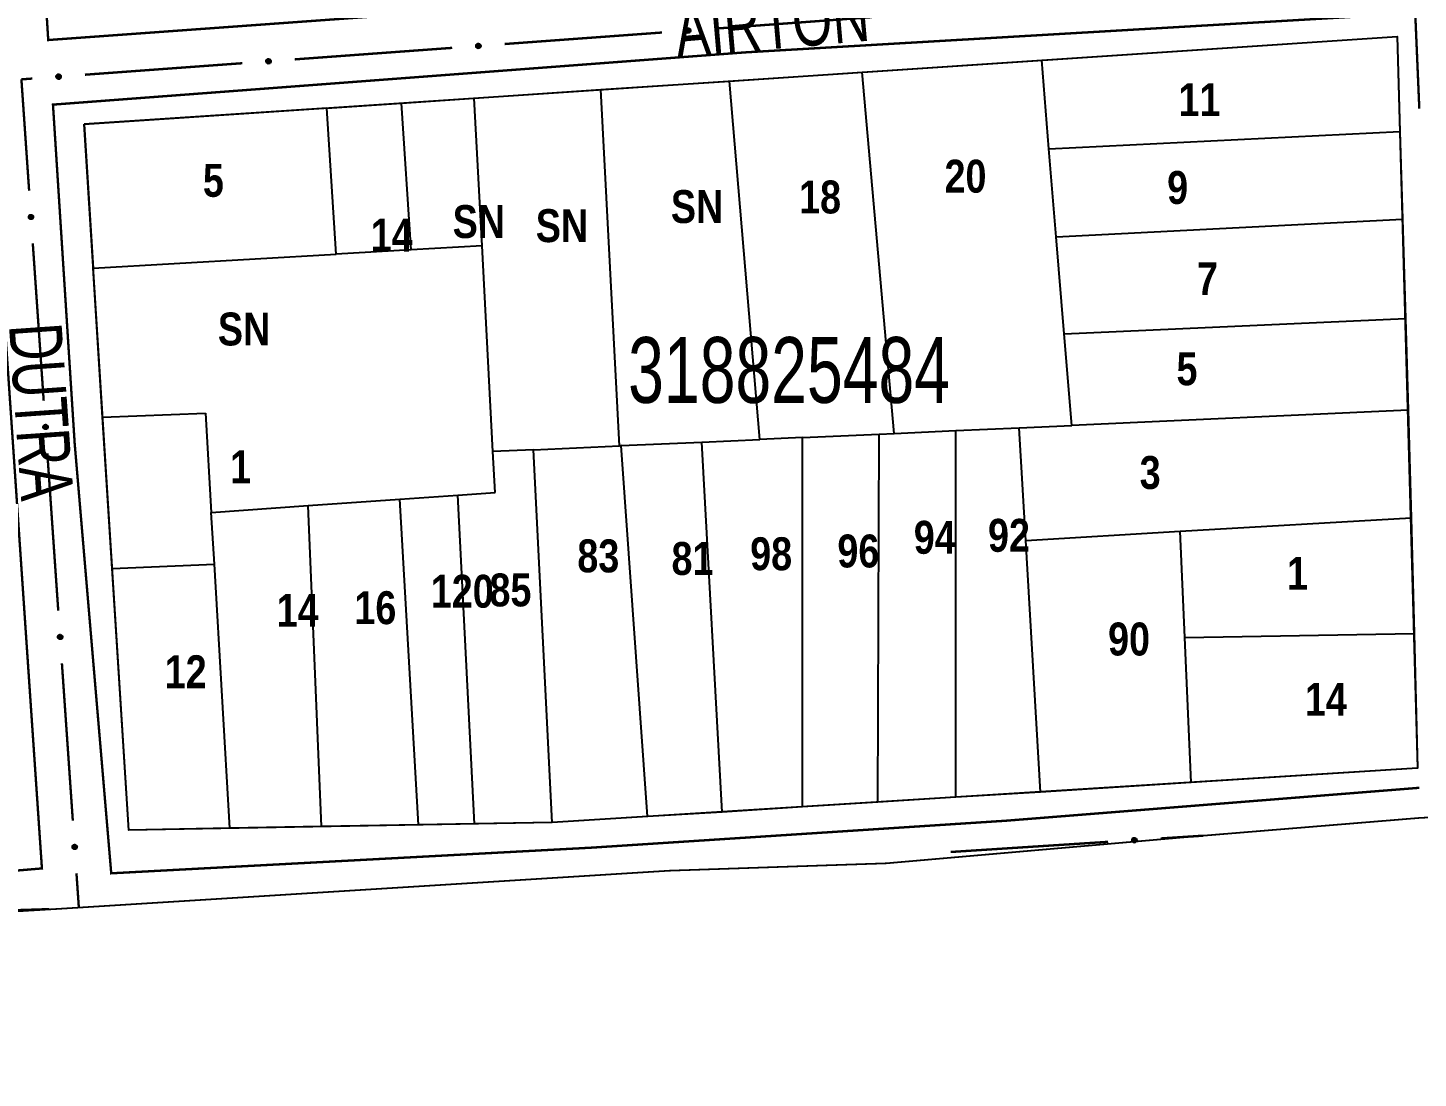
# Model space of a CAD drawing. Extents: x 203591 to 208218, y 4854879 to 4857795.
# Drawn here: x 205690.6 to 205796.3, y 4855060.5 to 4855140.4 of the extents above; entities that cross this region are included whole.
import ezdxf
from ezdxf.enums import TextEntityAlignment as Align

# ---------------------------------------------------------------- set-up
doc = ezdxf.new("R2010")
doc.units = 0
doc.header["$LTSCALE"] = 1.5
doc.header["$MEASUREMENT"] = 0
doc.linetypes.add('PHANTOMX2', pattern=[5, 2.5, -0.5, 0.5, -0.5, 0.5, -0.5])
doc.linetypes.add('TRACO_25', pattern=[8, 3, -1, 1, -1, 1, -1])
for name, color, linetype in [('CD-MALHA-LOTES', 40, 'CONTINUOUS'), ('CD_TXT_QUADRA', 7, 'CONTINUOUS'), ('LM-LIM-SETOR-FISCAL', 7, 'CONTINUOUS'), ('RU-QUADRAS', 210, 'CONTINUOUS'), ('SV-EIXO-RUA-N-PAV', 6, 'CONTINUOUS'), ('SV-RUA-NAO-PAV-S-GUIA-C-GUIA', 7, 'PHANTOMX2'), ('SV-TXT-RUA-N-PAV-S-GUIA-C-GUIA', 7, 'CONTINUOUS'), ('Th_NmrPorta', 7, 'CONTINUOUS')]:
    doc.layers.add(name, color=color, linetype=linetype)
doc.styles.add('ARIAL', font='ARIAL.TTF')
doc.styles.get("Standard").update_dxf_attribs({"font": 'swisscbo.ttf'})
doc.linetypes.add('Limite', pattern='A,20,-3,[130,ltypeshp.shx,S=6.35,R=0,X=0,Y=0],-3,20', length=46)

msp = doc.modelspace()

# ---------------------------------------------------------------- linework, layer by layer
at = {"layer": 'CD-MALHA-LOTES', "linetype": 'Continuous', "flags": 128}
for points in [[(205767.66, 4855137.93), (205794.68, 4855139.74)], [(205794.68, 4855139.74), (205794.89, 4855132.5)], [(205743.93, 4855136.34), (205754.02, 4855137.02)], [(205754.02, 4855137.02), (205767.66, 4855137.93)], [(205756.44, 4855109.56), (205754.02, 4855137.02)], [(205768.21, 4855131.2), (205767.66, 4855137.93)], [(205734.13, 4855135.69), (205743.93, 4855136.34)], [(205746.22, 4855109.1), (205743.93, 4855136.34)], [(205718.99, 4855134.67), (205724.52, 4855135.04)], [(205724.52, 4855135.04), (205734.13, 4855135.69)], [(205725.12, 4855123.81), (205724.52, 4855135.04)], [(205735.56, 4855108.62), (205734.13, 4855135.69)], [(205713.31, 4855134.29), (205694.85, 4855133.06)], [(205713.31, 4855134.29), (205718.99, 4855134.67)], [(205714.01, 4855123.18), (205713.31, 4855134.29)], [(205719.72, 4855123.5), (205718.99, 4855134.67)], [(205694.85, 4855133.06), (205695.54, 4855122.11)], [(205768.21, 4855131.2), (205794.89, 4855132.5)], [(205794.89, 4855132.5), (205795.09, 4855125.85)], [(205768.76, 4855124.49), (205768.21, 4855131.2)], [(205768.76, 4855124.49), (205795.09, 4855125.85)], [(205795.09, 4855125.85), (205795.32, 4855118.29)], [(205769.37, 4855117.13), (205768.76, 4855124.49)], [(205719.72, 4855123.5), (205714.01, 4855123.18)], [(205725.12, 4855123.81), (205719.72, 4855123.5)], [(205725.94, 4855108.19), (205725.12, 4855123.81)], [(205695.54, 4855122.11), (205714.01, 4855123.18)], [(205696.26, 4855110.8), (205695.54, 4855122.11)], [(205769.37, 4855117.13), (205795.32, 4855118.29)], [(205795.32, 4855118.29), (205795.53, 4855111.32)], [(205769.94, 4855110.17), (205769.37, 4855117.13)], [(205696.26, 4855110.8), (205704.08, 4855111.1)], [(205696.99, 4855099.29), (205696.26, 4855110.8)], [(205704.08, 4855111.1), (205704.52, 4855103.55)], [(205795.53, 4855111.32), (205769.94, 4855110.17)], [(205795.53, 4855111.32), (205795.74, 4855103.15)], [(205755.3, 4855109.51), (205756.44, 4855109.56)], [(205756.44, 4855109.56), (205761.12, 4855109.77)], [(205761.12, 4855109.77), (205765.96, 4855109.99)], [(205761.14, 4855081.9), (205761.12, 4855109.77)], [(205765.96, 4855109.99), (205769.94, 4855110.17)], [(205766.45, 4855101.43), (205765.96, 4855109.99)], [(205729.02, 4855108.32), (205735.56, 4855108.62)], [(205735.69, 4855108.63), (205735.56, 4855108.62)], [(205735.69, 4855108.63), (205741.81, 4855108.9)], [(205737.7, 4855080.43), (205735.69, 4855108.63)], [(205741.81, 4855108.9), (205746.22, 4855109.1)], [(205743.37, 4855080.78), (205741.81, 4855108.9)], [(205749.48, 4855109.25), (205746.22, 4855109.1)], [(205749.48, 4855109.25), (205755.3, 4855109.51)], [(205749.48, 4855081.17), (205749.48, 4855109.25)], [(205755.2, 4855081.53), (205755.3, 4855109.51)], [(205729.02, 4855108.32), (205725.94, 4855108.19)], [(205726.11, 4855105.06), (205725.94, 4855108.19)], [(205730.45, 4855079.98), (205729.02, 4855108.32)], [(205711.89, 4855104.07), (205718.87, 4855104.56)], [(205718.87, 4855104.56), (205723.27, 4855104.86)], [(205720.29, 4855079.8), (205718.87, 4855104.56)], [(205723.27, 4855104.86), (205726.11, 4855105.06)], [(205724.55, 4855079.87), (205723.27, 4855104.86)], [(205704.52, 4855103.55), (205711.89, 4855104.07)], [(205704.76, 4855099.61), (205704.52, 4855103.55)], [(205712.9, 4855079.67), (205711.89, 4855104.07)], [(205778.18, 4855102.12), (205795.74, 4855103.15)], [(205795.74, 4855103.15), (205795.97, 4855094.34)], [(205766.45, 4855101.43), (205778.18, 4855102.12)], [(205767.56, 4855082.3), (205766.45, 4855101.43)], [(205778.54, 4855094.05), (205778.18, 4855102.12)], [(205696.99, 4855099.29), (205704.76, 4855099.61)], [(205698.26, 4855079.41), (205696.99, 4855099.29)], [(205705.93, 4855079.55), (205704.76, 4855099.61)], [(205778.54, 4855094.05), (205795.97, 4855094.34)], [(205779.03, 4855083.02), (205778.54, 4855094.05)], [(205795.97, 4855094.34), (205796.24, 4855084.1)], [(205796.24, 4855084.1), (205779.03, 4855083.02)], [(205767.56, 4855082.3), (205761.14, 4855081.9)], [(205779.03, 4855083.02), (205767.56, 4855082.3)], [(205749.48, 4855081.17), (205743.37, 4855080.78)], [(205755.2, 4855081.53), (205749.48, 4855081.17)], [(205761.14, 4855081.9), (205755.2, 4855081.53)], [(205730.45, 4855079.98), (205724.55, 4855079.87)], [(205737.7, 4855080.43), (205730.45, 4855079.98)], [(205743.37, 4855080.78), (205737.7, 4855080.43)], [(205705.93, 4855079.55), (205698.26, 4855079.41)], [(205712.9, 4855079.67), (205705.93, 4855079.55)], [(205720.29, 4855079.8), (205712.9, 4855079.67)], [(205724.55, 4855079.87), (205720.29, 4855079.8)]]:
    msp.add_lwpolyline(points, dxfattribs=at)
at = {"layer": 'LM-LIM-SETOR-FISCAL', "linetype": 'Limite', "ltscale": 0.1, "const_width": 0.13, "flags": 128}
msp.add_lwpolyline([(205796.415, 4856248.315), (205682.51, 4856182.65), (205659.3, 4856170.51), (205621.44, 4856158.01), (205507.35, 4856123.37), (205407.36, 4856092.31), (205394.74, 4856089.5), (205362.25, 4856082.61), (205354.69, 4856080.34), (205337.55, 4856076.77), (205289.87, 4856073.56), (205229.36, 4856070.3), (205219.27, 4856069.56), (205147.92, 4856065.7), (205113.32, 4856064.4), (205090.92, 4856063.16), (205009.9, 4856058.92), (204851.88, 4856050.7), (204687.08, 4856042.13), (204637.14, 4856038.78), (204603.03, 4856036.66), (204553.89, 4856035.32), (204520.66, 4856035.13), (204502.57, 4856037.61), (204484.57, 4856041.23), (204412.67, 4856060.75), (204330.68, 4856083.79), (204299.16, 4856093.11), (204270.41, 4856101.78), (204253.26, 4856107.22), (204244.69, 4856110.17), (204218.41, 4856111.79), (204202.69, 4856112.17), (204189.55, 4856111.98), (204142.89, 4856109.12), (204035.38, 4856102.27), (203993.42, 4856098.93), (203985.94, 4856098.57), (203969, 4856097.51), (203907.01, 4856092.75), (203828.45, 4856087.6), (203806.83, 4856085.89), (203745.43, 4856081.58), (203724.99, 4856080.15), (203677.22, 4856076.56), (203633.71, 4856071.22), (203591.04, 4856063.51), (203660.37, 4856023.03), (203705.27, 4855996.41), (203743.77, 4855973.31), (203818.31, 4855928.72), (203887.09, 4855887.86), (203952.66, 4855848.85), (204025, 4855805.96), (204088.2, 4855766.95), (204107.49, 4855755.62), (204177.8, 4855715.26), (204283.05, 4855651.55), (204316.3, 4855629.3), (204344.05, 4855608.74), (204359.413431, 4855596.133587), (204366.73, 4855590.13), (204395.58, 4855561.78), (204414.87, 4855540.12), (204436.53, 4855514.57), (204458.95, 4855485.04), (204486.36, 4855444.86), (204505.82, 4855416.26), (204534.16, 4855377.59), (204568.85, 4855328.27), (204604.98, 4855276.24), (204637.1, 4855229.79), (204661.77, 4855193.9), (204679.77, 4855167.91), (204703.32, 4855133.45), (204736.81, 4855084.64), (204752.67, 4855062.31), (204783.23, 4855019.37), (204803.12, 4854991.18), (204834.249649, 4854948.199642), (204845.64, 4854959.83), (204876.75, 4854964.71), (204914.35, 4854970.84), (204996.87, 4854983.31), (205090.66, 4854997.71), (205105.98, 4854999.94), (205187.94, 4855012.05), (205245.94, 4855021.11), (205272.68, 4855025.85), (205289.82, 4855028.52), (205353.63, 4855038.1), (205379.87, 4855044.32), (205380.17, 4855053.59), (205399.55, 4855054.95), (205426.54, 4855056.03), (205437.99, 4855056.62), (205499.63, 4855060.67), (205539.31, 4855063.19), (205567.09, 4855064.98), (205582.41, 4855066.09), (205635.91, 4855070), (205692.95, 4855073.42), (205739.37, 4855076.32), (205755.85, 4855076.88), (205779.09, 4855078.91), (205796.39, 4855080.33), (205832.27, 4855082.2), (205855.36, 4855083.58), (205884.96, 4855084.97), (205904.85, 4855085.43), (205945.85, 4855088.06), (205975.45, 4855089.94), (205990.04, 4855090.61), (206010.45, 4855091.62), (206021.42, 4855091.93), (206022.38, 4855094.63), (206023.19, 4855099.07), (206023.73, 4855105.32), (206023.73, 4855114.57), (206023.61, 4855122.77), (206023.73, 4855128.91), (206023.31, 4855148.74), (206059.09, 4855155.08), (206090.43, 4855139.24), (206138.56, 4855111.07), (206178.75, 4855088.19), (206206.79, 4855072.52), (206222.46, 4855062.86), (206230.38, 4855057.64), (206237.19, 4855052.51), (206245.02, 4855046.96), (206277.61, 4855028.92), (206315.11, 4855009.06), (206322.43, 4855004.94), (206334.61, 4854998.15), (206344.05, 4854991.94), (206370.01, 4854978.16), (206377.13, 4854974.52), (206383.62, 4854970.88), (206391.86, 4854965.97), (206400.96, 4854960.99), (206409.67, 4854956.24), (206418.06, 4854951.81), (206428.03, 4854946.58), (206436.74, 4854941.99), (206446.39, 4854936.45), (206454.94, 4854931.86), (206463.33, 4854927.27), (206473.94, 4854921.41), (206483.44, 4854916.66), (206493.49, 4854911.28), (206502.2, 4854906.53), (206509.16, 4854902.73), (206517.55, 4854899.17), (206528.48, 4854896), (206549.69, 4854889.67), (206564.41, 4854883.97), (206567.2, 4854879.08), (206570.83, 4854883.26), (206576.05, 4854891.17), (206582.86, 4854902.57), (206588.24, 4854910.17), (206594.1, 4854919.67), (206601.38, 4854929.09), (206611.99, 4854937.95), (206625.76, 4854949.98), (206640.32, 4854965.18), (206646.34, 4854973.73), (206650.93, 4854980.7), (206656.31, 4854989.4), (206659.8, 4854993.84), (206666.37, 4855000.56), (206674.91, 4855008.32), (206682.51, 4855016.24), (206687.1, 4855021.3), (206689.8, 4855026.21), (206695.97, 4855035.87), (206702.46, 4855046.95), (206709.74, 4855060.01), (206715.44, 4855068.88), (206721.77, 4855075.21), (206727.79, 4855082.65), (206732.22, 4855088.66), (206736.5, 4855097.05), (206739.58, 4855106.79), (206740.85, 4855116.29), (206741.17, 4855125.63), (206741.64, 4855134.02), (206741.17, 4855142.09), (206742.12, 4855150.72), (206742.75, 4855160.06), (206742.43, 4855173.36), (206743.07, 4855183.81), (206745.76, 4855192.36), (206748.45, 4855197.74), (206758.11, 4855205.5), (206768.24, 4855208.82), (206775.2, 4855210.56), (206778.84, 4855212.3), (206783.44, 4855216.26), (206786.6, 4855221.64), (206789.29, 4855225.29), (206792.14, 4855229.4), (206795.63, 4855232.73), (206801.01, 4855234.47), (206808.45, 4855236.21), (206816.52, 4855237.63), (206822.22, 4855240.17), (206827.6, 4855242.54), (206831.4, 4855244.28), (206836.63, 4855244.44), (206839.95, 4855243.97), (206842.19, 4855243.65), (206845.62, 4855240.46), (206849.62, 4855235.99), (206854.58, 4855232.12), (206859.64, 4855229.78), (206864.76, 4855227.39), (206870.2, 4855225.04), (206874.73, 4855222.3), (206878.92, 4855219.29), (206882.98, 4855215.83), (206887.98, 4855212.7), (206893.95, 4855209.85), (206900.29, 4855207.85), (206907.15, 4855206.19), (206913.73, 4855205.04), (206920.81, 4855203.6), (206927.56, 4855201.94), (206933.6, 4855200.48), (206939.89, 4855199.17), (206945.67, 4855197.5), (206951.88, 4855196.77), (206955.646692, 4855197.169441), (206957.306662, 4855197.34315), (206961.862616, 4855199.664984), (206966.527907, 4855198.429918), (206972.051755, 4855197.762708), (206977.408644, 4855196.392723), (206983.226231, 4855195.866614), (206988.517313, 4855195.575902), (206994.381656, 4855194.986132), (206999.439545, 4855194.39722), (207005.614593, 4855193.621657), (207012.363297, 4855193.601324), (207017.572169, 4855195.36525), (207023.03395, 4855199.405412), (207027.732957, 4855202.047994), (207032.274552, 4855204.906141), (207036.833943, 4855207.976499), (207041.709791, 4855210.664404), (207047.645836, 4855212.460922), (207053.627362, 4855214.050921), (207060.025663, 4855216.416757), (207065.622577, 4855219.182648), (207071.297192, 4855222.28006), (207076.000549, 4855226.442043), (207079.81713, 4855231.025691), (207081.103271, 4855236.760794), (207082.59759, 4855241.307754), (207088.023389, 4855243.939561), (207090.578395, 4855249.590665), (207089.808985, 4855256.17649), (207088.296416, 4855261.394437), (207091.682817, 4855264.782116), (207096.437455, 4855266.14688), (207101.10609, 4855269.633922), (207105.023599, 4855274.180832), (207109.741577, 4855275.556417), (207115.560457, 4855275.105675), (207120.834136, 4855274.222138), (207125.843848, 4855273.366924), (207131.736831, 4855271.630579), (207137.125757, 4855270.101991), (207140.28442, 4855270.079902), (207149.515925, 4855272.920652), (207159.750695, 4855279.150512), (207168.205506, 4855287.160332), (207178.440276, 4855293.835183), (207190.455007, 4855299.175063), (207198.909818, 4855306.294903), (207210.479558, 4855312.524764), (207226.054209, 4855320.312089), (207238.95892, 4855331.88183), (207248.7487, 4855350.571411), (207250.973651, 4855379.940753), (207256.758521, 4855404.860194), (207263.433371, 4855423.994765), (207271.888182, 4855446.689256), (207282.567942, 4855472.943668), (207294.805168, 4855494.970674), (207326.84445, 4855524.340016), (207365.558582, 4855558.159258), (207387.072345, 4855586.866424), (207407.157013, 4855615.155159), (207422.962295, 4855638.924947), (207434.532036, 4855666.069339), (207438.091956, 4855689.65381), (207436.311996, 4855734.152813), (207437.646966, 4855776.64936), (207435.867006, 4855804.683732), (207437.201976, 4855838.502973), (207442.986846, 4855862.087445), (207450.106687, 4855888.786846), (207460.341457, 4855908.811397), (207484.893222, 4855935.842551), (207514.888754, 4855951.474025), (207555.868566, 4855955.698748), (207618.394465, 4855944.291996), (207657.684388, 4855935.842551), (207679.230475, 4855930.772883), (207701.081061, 4855927.500978), (207727.335472, 4855933.285849), (207757.594794, 4855943.075629), (207797.198906, 4855948.41551), (207840.362939, 4855943.520619), (207880.857031, 4855931.060899), (207908.46854, 4855922.081144), (207928.081857, 4855916.750273), (207978.978222, 4855907.32502), (207988.919986, 4855905.773418), (208022.363859, 4855902.136547), (208058.853041, 4855901.246567), (208090.002343, 4855903.026527), (208114.955167, 4855908.683361), (208130.682304, 4855913.813432), (208161.847626, 4855928.407512), (208188.891822, 4855948.61949), (208218.286591, 4855981.057933), (208187.445907, 4855991.449903), (208165.321069, 4856010.222493), (208159.224361, 4856022.94), (208156.58974, 4856039.12589), (208148.685879, 4856065.472094), (208141.72335, 4856085.385589), (208131.121743, 4856100.600365), (208114.978287, 4856123.563692), (208106.091421, 4856139.449948), (208093.205298, 4856162.116022), (208084.73682, 4856199.326829), (208076.797221, 4856229.27502), (208073.616124, 4856257.1496), (208067.838157, 4856284.431712), (208065.021572, 4856320.096316), (208063.518292, 4856367.226456), (208062.416051, 4856397.165935), (208051.054374, 4856419.94066), (208041.168955, 4856425.250761), (208034.147983, 4856457.455812), (208021.67975, 4856492.348298), (208031.159526, 4856541.689942), (208020.976111, 4856586.808408), (208019.467809, 4856600.268866), (208028.327718, 4856624.553543), (208027.926294, 4856671.90573), (208026.162133, 4856750.628679), (208030.440265, 4856795.701991), (208034.406877, 4856848.418794), (208036.125381, 4856871.257936), (208022.299519, 4856927.922659), (208010.560024, 4856953.886397), (208008.303255, 4856989.771934), (207999.795743, 4857038.357717), (207992.204293, 4857055.360826), (207973.187812, 4857100.767903), (207964.482023, 4857136.653753), (207955.32649, 4857174.790688), (207947.06, 4857205.66), (207936.24, 4857242.09), (207927.67, 4857273.58), (207918.98, 4857320.37), (207891.61, 4857379.79), (207864.78, 4857442.58), (207832.53, 4857508.13), (207814.62, 4857556.12), (207809.96, 4857575.68), (207785.03, 4857617.04), (207772.89, 4857638.07), (207748.63, 4857685.56), (207726.14, 4857726.05), (207670.54, 4857791.94), (207637.716929, 4857752.579866), (207327.499503, 4857249.046871), (207320.676618, 4857251.493261), (207314.080136, 4857253.877844), (207301.63279, 4857226.347664), (207278.712679, 4857178.433894), (207276.5774, 4857174.787641), (207262.892453, 4857152.57806), (207252.462304, 4857134.399802), (207240.885989, 4857115.917861), (207229.906692, 4857098.269253), (207214.91377, 4857077.033986), (207202.397592, 4857060.643753), (207187.795384, 4857042.763498), (207183.851205, 4857038.068132), (207172.84771, 4857025.964287), (207149.87276, 4857002.228535), (207122.979462, 4856978.24558), (207115.279823, 4856971.792429), (207096.554824, 4856956.721089), (207093.179038, 4856954.256239), (207063.969674, 4856931.265115), (207039.009706, 4856911.05036), (207002.55255, 4856880.952023), (206995.622513, 4856875.427191), (206955.697742, 4856843.197587), (206925.76, 4856819.17), (206889.95, 4856790.29), (206863.87, 4856769.12), (206847.05, 4856755.62), (206812.934473, 4856729.478313), (206791.2, 4856713), (206771.48, 4856697.98), (206751.62, 4856684.07), (206724.81, 4856665.42), (206695.34, 4856644.45), (206670.42, 4856628.03), (206663.08, 4856623.07), (206633.21, 4856602.21), (206600.85, 4856580.16), (206591.4, 4856573.83), (206573.31, 4856561.53), (206563.13, 4856555.38), (206553.22, 4856549.54), (206544.9, 4856545.03), (206536.19, 4856541.04), (206524.84, 4856536.19), (206513.22, 4856531.58), (206498.3, 4856526.31), (206481.81, 4856521.39), (206460.98, 4856515.61), (206436.55, 4856509.25), (206404.85, 4856501.32), (206376.503498, 4856494.172169), (206338.854515, 4856484.264542), (206332.61, 4856481.61), (206321.41, 4856478.45), (206309.98, 4856474.91), (206297.27, 4856470.73), (206283.09, 4856465.93), (206265.98, 4856460.4), (206237.37, 4856450.17), (206227.79, 4856446.64), (206207.64, 4856438.98), (206187.88, 4856431.02), (206170.1, 4856423.58), (206145.59, 4856412.49), (206123.09, 4856402.3), (206095.56, 4856389.84), (206084.72388, 4856385.188271), (206064.4, 4856375.95), (206043.92, 4856366.69), (206002.95, 4856348.23), (205973.98, 4856334.81), (205918.83, 4856309.59), (205889.94, 4856296.39), (205871.28, 4856287.81), (205863.09, 4856283.51), (205834.67, 4856269.04), (205796.415, 4856248.315)], dxfattribs=at)
at = {"layer": 'RU-QUADRAS', "color": 6, "linetype": 'Continuous'}
msp.add_lwpolyline([(205694.85, 4855133.06), (205794.68, 4855139.74), (205796.24, 4855084.1), (205730.45, 4855079.98), (205698.26, 4855079.41)], close=True, dxfattribs=at)
at = {"layer": 'SV-EIXO-RUA-N-PAV', "const_width": 0.18, "flags": 128}
for points in [[(205742.787828, 4855140.322674), (205754.755886, 4855141.197644)], [(205726.830416, 4855139.156047), (205738.798475, 4855140.031017)], [(205710.873005, 4855137.98942), (205722.841063, 4855138.86439)], [(205694.915593, 4855136.822793), (205706.883652, 4855137.697763)], [(205690.09, 4855136.47), (205690.92624, 4855136.531137)], [(205690.09, 4855136.47), (205690.677425, 4855128.001405)], [(205690.95422, 4855124.010994), (205691.784606, 4855112.039759)], [(205692.061401, 4855108.049348), (205692.891786, 4855096.078113)], [(205693.168582, 4855092.087701), (205693.998967, 4855080.116467)], [(205776.70473, 4855078.770834), (205779.698502, 4855078.964048)], [(205779.698502, 4855078.964048), (205779.927677, 4855078.978837)], [(205760.737948, 4855077.74036), (205772.713035, 4855078.513216)], [(205694.275763, 4855076.126055), (205694.41416, 4855074.130849)], [(205694.41416, 4855074.130849), (205694.456807, 4855073.516034)], [(205680.218459, 4855073.01804), (205692.212421, 4855073.398675)]]:
    msp.add_lwpolyline(points, dxfattribs=at)
at = {"layer": 'SV-EIXO-RUA-N-PAV', "flags": 128}
for points in [[(205740.641827, 4855140.276157), (205740.673269, 4855140.313619), (205740.707952, 4855140.339387), (205740.743066, 4855140.352552), (205740.777128, 4855140.356095), (205740.812384, 4855140.355795), (205740.847862, 4855140.34765), (205740.885237, 4855140.329888), (205740.923038, 4855140.298611), (205740.947099, 4855140.261346), (205740.961848, 4855140.227612), (205740.967588, 4855140.192306), (205740.966722, 4855140.158062), (205740.957043, 4855140.121489), (205740.938673, 4855140.083789), (205740.906303, 4855140.04654), (205740.872127, 4855140.021511), (205740.837829, 4855140.009669), (205740.802299, 4855140.004123), (205740.766309, 4855140.004861), (205740.731529, 4855140.013057), (205740.693605, 4855140.031621), (205740.657263, 4855140.064058), (205740.631911, 4855140.097859), (205740.61959, 4855140.131982), (205740.614918, 4855140.167084), (205740.614789, 4855140.202449), (205740.621492, 4855140.238454), (205740.641827, 4855140.276157)], [(205724.684415, 4855139.10953), (205724.715857, 4855139.146992), (205724.750541, 4855139.17276), (205724.785654, 4855139.185925), (205724.819717, 4855139.189468), (205724.854973, 4855139.189168), (205724.890451, 4855139.181023), (205724.927825, 4855139.163261), (205724.965627, 4855139.131984), (205724.989688, 4855139.094719), (205725.004437, 4855139.060985), (205725.010176, 4855139.025679), (205725.009311, 4855138.991435), (205724.999632, 4855138.954862), (205724.981262, 4855138.917162), (205724.948892, 4855138.879913), (205724.914716, 4855138.854884), (205724.880418, 4855138.843042), (205724.844888, 4855138.837496), (205724.808898, 4855138.838234), (205724.774118, 4855138.84643), (205724.736193, 4855138.864994), (205724.699851, 4855138.897431), (205724.674499, 4855138.931232), (205724.662179, 4855138.965355), (205724.657507, 4855139.000458), (205724.657378, 4855139.035822), (205724.66408, 4855139.071827), (205724.684415, 4855139.10953)], [(205708.727004, 4855137.942903), (205708.758446, 4855137.980365), (205708.793129, 4855138.006133), (205708.828243, 4855138.019298), (205708.862305, 4855138.022841), (205708.897561, 4855138.022541), (205708.933039, 4855138.014396), (205708.970414, 4855137.996634), (205709.008215, 4855137.965357), (205709.032276, 4855137.928092), (205709.047025, 4855137.894358), (205709.052765, 4855137.859052), (205709.051899, 4855137.824808), (205709.04222, 4855137.788235), (205709.02385, 4855137.750535), (205708.99148, 4855137.713286), (205708.957304, 4855137.688257), (205708.923006, 4855137.676415), (205708.887476, 4855137.67087), (205708.851486, 4855137.671607), (205708.816706, 4855137.679803), (205708.778782, 4855137.698367), (205708.74244, 4855137.730804), (205708.717088, 4855137.764605), (205708.704767, 4855137.798728), (205708.700095, 4855137.833831), (205708.699966, 4855137.869195), (205708.706669, 4855137.9052), (205708.727004, 4855137.942903)], [(205692.769592, 4855136.776276), (205692.801034, 4855136.813738), (205692.835718, 4855136.839506), (205692.870832, 4855136.852671), (205692.904894, 4855136.856214), (205692.94015, 4855136.855914), (205692.975628, 4855136.847769), (205693.013002, 4855136.830007), (205693.050804, 4855136.79873), (205693.074865, 4855136.761465), (205693.089614, 4855136.727731), (205693.095353, 4855136.692425), (205693.094488, 4855136.658181), (205693.084809, 4855136.621608), (205693.066439, 4855136.583908), (205693.034069, 4855136.546659), (205692.999893, 4855136.52163), (205692.965595, 4855136.509788), (205692.930065, 4855136.504243), (205692.894075, 4855136.50498), (205692.859295, 4855136.513176), (205692.82137, 4855136.53174), (205692.785028, 4855136.564177), (205692.759676, 4855136.597978), (205692.747356, 4855136.632101), (205692.742684, 4855136.667204), (205692.742555, 4855136.702568), (205692.749257, 4855136.738573), (205692.769592, 4855136.776276)], [(205690.915696, 4855126.157153), (205690.953041, 4855126.125572), (205690.97868, 4855126.090793), (205690.991714, 4855126.05563), (205690.99513, 4855126.021555), (205690.994699, 4855125.986301), (205690.986422, 4855125.950853), (205690.968521, 4855125.913545), (205690.937103, 4855125.87586), (205690.899749, 4855125.851938), (205690.86596, 4855125.837315), (205690.830633, 4855125.831707), (205690.796392, 4855125.8327), (205690.759855, 4855125.842515), (205690.722224, 4855125.861025), (205690.685096, 4855125.893534), (205690.660195, 4855125.927803), (205690.64848, 4855125.962145), (205690.643067, 4855125.997695), (205690.643939, 4855126.033682), (205690.652264, 4855126.068431), (205690.67097, 4855126.106287), (205690.703541, 4855126.142507), (205690.737437, 4855126.167733), (205690.771605, 4855126.179927), (205690.806725, 4855126.184468), (205690.84209, 4855126.184465), (205690.878069, 4855126.177629), (205690.915696, 4855126.157153)], [(205692.022877, 4855110.195507), (205692.060222, 4855110.163926), (205692.08586, 4855110.129146), (205692.098895, 4855110.093984), (205692.102311, 4855110.059909), (205692.101879, 4855110.024654), (205692.093603, 4855109.989207), (205692.075701, 4855109.951898), (205692.044284, 4855109.914214), (205692.00693, 4855109.890292), (205691.973141, 4855109.875669), (205691.937814, 4855109.870061), (205691.903573, 4855109.871054), (205691.867036, 4855109.880869), (205691.829405, 4855109.899379), (205691.792277, 4855109.931888), (205691.767376, 4855109.966157), (205691.755661, 4855110.000499), (205691.750248, 4855110.036049), (205691.75112, 4855110.072036), (205691.759445, 4855110.106785), (205691.778151, 4855110.14464), (205691.810722, 4855110.180861), (205691.844618, 4855110.206087), (205691.878786, 4855110.218281), (205691.913906, 4855110.222822), (205691.949271, 4855110.222819), (205691.98525, 4855110.215982), (205692.022877, 4855110.195507)], [(205693.130058, 4855094.233861), (205693.167403, 4855094.202279), (205693.193041, 4855094.1675), (205693.206076, 4855094.132338), (205693.209492, 4855094.098262), (205693.20906, 4855094.063008), (205693.200783, 4855094.02756), (205693.182882, 4855093.990252), (205693.151465, 4855093.952568), (205693.11411, 4855093.928646), (205693.080321, 4855093.914022), (205693.044995, 4855093.908414), (205693.010754, 4855093.909407), (205692.974217, 4855093.919223), (205692.936586, 4855093.937733), (205692.899458, 4855093.970242), (205692.874556, 4855094.004511), (205692.862842, 4855094.038852), (205692.857429, 4855094.074403), (205692.858301, 4855094.11039), (205692.866626, 4855094.145139), (205692.885331, 4855094.182994), (205692.917903, 4855094.219215), (205692.951799, 4855094.244441), (205692.985967, 4855094.256634), (205693.021087, 4855094.261176), (205693.056452, 4855094.261173), (205693.092431, 4855094.254336), (205693.130058, 4855094.233861)], [(205694.237239, 4855078.272215), (205694.274584, 4855078.240633), (205694.300222, 4855078.205854), (205694.313257, 4855078.170692), (205694.316673, 4855078.136616), (205694.316241, 4855078.101362), (205694.307964, 4855078.065914), (205694.290063, 4855078.028606), (205694.258645, 4855077.990922), (205694.221291, 4855077.966999), (205694.187502, 4855077.952376), (205694.152176, 4855077.946768), (205694.117935, 4855077.947761), (205694.081398, 4855077.957576), (205694.043767, 4855077.976087), (205694.006638, 4855078.008595), (205693.981737, 4855078.042864), (205693.970023, 4855078.077206), (205693.96461, 4855078.112757), (205693.965482, 4855078.148743), (205693.973807, 4855078.183493), (205693.992512, 4855078.221348), (205694.025084, 4855078.257569), (205694.05898, 4855078.282795), (205694.093148, 4855078.294988), (205694.128268, 4855078.299529), (205694.163633, 4855078.299527), (205694.199612, 4855078.29269), (205694.237239, 4855078.272215)], [(205774.55841, 4855078.742623), (205774.590171, 4855078.779816), (205774.625073, 4855078.805287), (205774.660298, 4855078.818152), (205774.694389, 4855078.821404), (205774.729641, 4855078.820803), (205774.765048, 4855078.812356), (205774.80227, 4855078.794276), (205774.839803, 4855078.762678), (205774.863546, 4855078.725209), (205774.878006, 4855078.69135), (205774.883444, 4855078.655997), (205774.882287, 4855078.621761), (205774.872296, 4855078.585272), (205774.853605, 4855078.54773), (205774.820919, 4855078.510758), (205774.78653, 4855078.486022), (205774.752133, 4855078.474473), (205774.716557, 4855078.469231), (205774.680575, 4855078.470276), (205774.645866, 4855078.478768), (205774.608101, 4855078.497655), (205774.572037, 4855078.5304), (205774.546974, 4855078.564417), (205774.534945, 4855078.598643), (205774.530572, 4855078.633784), (205774.530745, 4855078.669149), (205774.537755, 4855078.705095), (205774.55841, 4855078.742623)]]:
    msp.add_lwpolyline(points, close=True, dxfattribs=at)
for points in [[(205740.614789, 4855140.202449), (205740.947099, 4855140.261346)], [(205740.614918, 4855140.167084), (205740.961848, 4855140.227612)], [(205740.618551, 4855140.186136), (205740.949382, 4855140.245895)], [(205740.61959, 4855140.131982), (205740.967588, 4855140.192306)], [(205740.619877, 4855140.149292), (205740.963155, 4855140.207225)], [(205740.621492, 4855140.238454), (205740.923038, 4855140.298611)], [(205740.622868, 4855140.220655), (205740.930465, 4855140.280084)], [(205740.632629, 4855140.255573), (205740.90076, 4855140.312116)], [(205740.641827, 4855140.276157), (205740.885237, 4855140.329888)], [(205740.659783, 4855140.295867), (205740.859205, 4855140.33781)], [(205740.673269, 4855140.313619), (205740.847862, 4855140.34765)], [(205740.692977, 4855140.328393), (205740.821366, 4855140.350093)], [(205740.707952, 4855140.339387), (205740.812384, 4855140.355795)], [(205724.66408, 4855139.071827), (205724.965627, 4855139.131984)], [(205724.675217, 4855139.088946), (205724.943348, 4855139.145489)], [(205724.684415, 4855139.10953), (205724.927825, 4855139.163261)], [(205724.702371, 4855139.12924), (205724.901793, 4855139.171183)], [(205724.715857, 4855139.146992), (205724.890451, 4855139.181023)], [(205724.735566, 4855139.161766), (205724.863955, 4855139.183466)], [(205724.750541, 4855139.17276), (205724.854973, 4855139.189168)], [(205740.629268, 4855140.114406), (205740.964182, 4855140.174464)], [(205740.631911, 4855140.097859), (205740.966722, 4855140.158062)], [(205740.646824, 4855140.080118), (205740.957242, 4855140.138384)], [(205740.657263, 4855140.064058), (205740.957043, 4855140.121489)], [(205740.679152, 4855140.049645), (205740.944859, 4855140.101907)], [(205740.693605, 4855140.031621), (205740.938673, 4855140.083789)], [(205740.717886, 4855140.025114), (205740.914785, 4855140.064136)], [(205740.731529, 4855140.013057), (205740.906303, 4855140.04654)], [(205740.753201, 4855140.009909), (205740.882852, 4855140.03307)], [(205740.766309, 4855140.004861), (205740.872127, 4855140.021511)], [(205724.657378, 4855139.035822), (205724.989688, 4855139.094719)], [(205724.657507, 4855139.000458), (205725.004437, 4855139.060985)], [(205724.66114, 4855139.019509), (205724.991971, 4855139.079268)], [(205724.662179, 4855138.965355), (205725.010176, 4855139.025679)], [(205724.662465, 4855138.982665), (205725.005743, 4855139.040598)], [(205724.665457, 4855139.054028), (205724.973053, 4855139.113457)], [(205724.671856, 4855138.947779), (205725.00677, 4855139.007837)], [(205724.674499, 4855138.931232), (205725.009311, 4855138.991435)], [(205724.689413, 4855138.913491), (205724.999831, 4855138.971757)], [(205724.699851, 4855138.897431), (205724.999632, 4855138.954862)], [(205724.72174, 4855138.883018), (205724.987448, 4855138.93528)], [(205724.736193, 4855138.864994), (205724.981262, 4855138.917162)], [(205724.760474, 4855138.858487), (205724.957373, 4855138.897509)], [(205724.774118, 4855138.84643), (205724.948892, 4855138.879913)], [(205724.79579, 4855138.843283), (205724.92544, 4855138.866443)], [(205724.808898, 4855138.838234), (205724.914716, 4855138.854884)], [(205708.699966, 4855137.869195), (205709.032276, 4855137.928092)], [(205708.700095, 4855137.833831), (205709.047025, 4855137.894358)], [(205708.703728, 4855137.852882), (205709.034559, 4855137.912641)], [(205708.704767, 4855137.798728), (205709.052765, 4855137.859052)], [(205708.705054, 4855137.816038), (205709.048332, 4855137.873971)], [(205708.706669, 4855137.9052), (205709.008215, 4855137.965357)], [(205708.708045, 4855137.887402), (205709.015642, 4855137.94683)], [(205708.714445, 4855137.781153), (205709.049359, 4855137.84121)], [(205708.717088, 4855137.764605), (205709.051899, 4855137.824808)], [(205708.717806, 4855137.922319), (205708.985937, 4855137.978862)], [(205708.727004, 4855137.942903), (205708.970414, 4855137.996634)], [(205708.732001, 4855137.746864), (205709.042419, 4855137.80513)], [(205708.74244, 4855137.730804), (205709.04222, 4855137.788235)], [(205708.74496, 4855137.962613), (205708.944382, 4855138.004556)], [(205708.758446, 4855137.980365), (205708.933039, 4855138.014396)], [(205708.764329, 4855137.716391), (205709.030036, 4855137.768653)], [(205708.778154, 4855137.995139), (205708.906543, 4855138.016839)], [(205708.778782, 4855137.698367), (205709.02385, 4855137.750535)], [(205708.793129, 4855138.006133), (205708.897561, 4855138.022541)], [(205708.803063, 4855137.69186), (205708.999962, 4855137.730882)], [(205708.816706, 4855137.679803), (205708.99148, 4855137.713286)], [(205708.838378, 4855137.676656), (205708.968029, 4855137.699816)], [(205708.851486, 4855137.671607), (205708.957304, 4855137.688257)], [(205692.742555, 4855136.702568), (205693.074865, 4855136.761465)], [(205692.742684, 4855136.667204), (205693.089614, 4855136.727731)], [(205692.746317, 4855136.686255), (205693.077148, 4855136.746014)], [(205692.747356, 4855136.632101), (205693.095353, 4855136.692425)], [(205692.747642, 4855136.649411), (205693.09092, 4855136.707344)], [(205692.749257, 4855136.738573), (205693.050804, 4855136.79873)], [(205692.750634, 4855136.720775), (205693.05823, 4855136.780203)], [(205692.757033, 4855136.614526), (205693.091947, 4855136.674583)], [(205692.759676, 4855136.597978), (205693.094488, 4855136.658181)], [(205692.760394, 4855136.755692), (205693.028525, 4855136.812235)], [(205692.769592, 4855136.776276), (205693.013002, 4855136.830007)], [(205692.77459, 4855136.580237), (205693.085008, 4855136.638503)], [(205692.785028, 4855136.564177), (205693.084809, 4855136.621608)], [(205692.787548, 4855136.795986), (205692.98697, 4855136.837929)], [(205692.801034, 4855136.813738), (205692.975628, 4855136.847769)], [(205692.806917, 4855136.549764), (205693.072625, 4855136.602026)], [(205692.820743, 4855136.828512), (205692.949132, 4855136.850212)], [(205692.82137, 4855136.53174), (205693.066439, 4855136.583908)], [(205692.835718, 4855136.839506), (205692.94015, 4855136.855914)], [(205692.845651, 4855136.525233), (205693.04255, 4855136.564255)], [(205692.859295, 4855136.513176), (205693.034069, 4855136.546659)], [(205692.880967, 4855136.510029), (205693.010617, 4855136.533189)], [(205692.894075, 4855136.50498), (205692.999893, 4855136.52163)], [(205690.643939, 4855126.033682), (205690.660195, 4855125.927803)], [(205690.649036, 4855126.046771), (205690.671713, 4855125.917035)], [(205690.652264, 4855126.068431), (205690.685096, 4855125.893534)], [(205690.664372, 4855126.08203), (205690.70266, 4855125.884987)], [(205690.67097, 4855126.106287), (205690.722224, 4855125.861025)], [(205690.689047, 4855126.120672), (205690.740319, 4855125.854772)], [(205690.703541, 4855126.142507), (205690.759855, 4855125.842515)], [(205690.71964, 4855126.152886), (205690.77675, 4855125.842253)], [(205690.737437, 4855126.167733), (205690.796392, 4855125.8327)], [(205690.753994, 4855126.170315), (205690.812804, 4855125.835179)], [(205690.771605, 4855126.179927), (205690.830633, 4855125.831707)], [(205690.788914, 4855126.179576), (205690.845568, 4855125.836084)], [(205690.806725, 4855126.184468), (205690.86596, 4855125.837315)], [(205690.825763, 4855126.180764), (205690.884289, 4855125.849712)], [(205690.84209, 4855126.184465), (205690.899749, 4855125.851938)], [(205690.860266, 4855126.176318), (205690.918548, 4855125.868503)], [(205690.878069, 4855126.177629), (205690.937103, 4855125.87586)], [(205690.895147, 4855126.166428), (205690.950691, 4855125.898088)], [(205690.915696, 4855126.157153), (205690.968521, 4855125.913545)], [(205690.935339, 4855126.139124), (205690.976539, 4855125.939547)], [(205690.953041, 4855126.125572), (205690.986422, 4855125.950853)], [(205690.967742, 4855126.105809), (205690.988963, 4855125.97734)], [(205690.97868, 4855126.090793), (205690.994699, 4855125.986301)], [(205691.75112, 4855110.072036), (205691.767376, 4855109.966157)], [(205691.756217, 4855110.085125), (205691.778894, 4855109.955389)], [(205691.759445, 4855110.106785), (205691.792277, 4855109.931888)], [(205691.771553, 4855110.120384), (205691.809841, 4855109.923341)], [(205691.778151, 4855110.14464), (205691.829405, 4855109.899379)], [(205691.796228, 4855110.159026), (205691.8475, 4855109.893126)], [(205691.810722, 4855110.180861), (205691.867036, 4855109.880869)], [(205691.826821, 4855110.19124), (205691.883931, 4855109.880607)], [(205691.844618, 4855110.206087), (205691.903573, 4855109.871054)], [(205691.861175, 4855110.208668), (205691.919984, 4855109.873533)], [(205691.878786, 4855110.218281), (205691.937814, 4855109.870061)], [(205691.896095, 4855110.21793), (205691.952749, 4855109.874438)], [(205691.913906, 4855110.222822), (205691.973141, 4855109.875669)], [(205691.932943, 4855110.219118), (205691.99147, 4855109.888066)], [(205691.949271, 4855110.222819), (205692.00693, 4855109.890292)], [(205691.967447, 4855110.214672), (205692.025729, 4855109.906856)], [(205691.98525, 4855110.215982), (205692.044284, 4855109.914214)], [(205692.002328, 4855110.204782), (205692.057872, 4855109.936442)], [(205692.022877, 4855110.195507), (205692.075701, 4855109.951898)], [(205692.04252, 4855110.177478), (205692.08372, 4855109.977901)], [(205692.060222, 4855110.163926), (205692.093603, 4855109.989207)], [(205692.074923, 4855110.144163), (205692.096144, 4855110.015694)], [(205692.08586, 4855110.129146), (205692.101879, 4855110.024654)], [(205692.858301, 4855094.11039), (205692.874556, 4855094.004511)], [(205692.863398, 4855094.123479), (205692.886075, 4855093.993743)], [(205692.866626, 4855094.145139), (205692.899458, 4855093.970242)], [(205692.878733, 4855094.158737), (205692.917022, 4855093.961694)], [(205692.885331, 4855094.182994), (205692.936586, 4855093.937733)], [(205692.903409, 4855094.19738), (205692.954681, 4855093.931479)], [(205692.917903, 4855094.219215), (205692.974217, 4855093.919223)], [(205692.934002, 4855094.229593), (205692.991112, 4855093.918961)], [(205692.951799, 4855094.244441), (205693.010754, 4855093.909407)], [(205692.968356, 4855094.247022), (205693.027165, 4855093.911887)], [(205692.985967, 4855094.256634), (205693.044995, 4855093.908414)], [(205693.003276, 4855094.256283), (205693.05993, 4855093.912792)], [(205693.021087, 4855094.261176), (205693.080321, 4855093.914022)], [(205693.040124, 4855094.257472), (205693.098651, 4855093.92642)], [(205693.056452, 4855094.261173), (205693.11411, 4855093.928646)], [(205693.074628, 4855094.253026), (205693.13291, 4855093.94521)], [(205693.092431, 4855094.254336), (205693.151465, 4855093.952568)], [(205693.109509, 4855094.243135), (205693.165053, 4855093.974796)], [(205693.130058, 4855094.233861), (205693.182882, 4855093.990252)], [(205693.149701, 4855094.215832), (205693.190901, 4855094.016255)], [(205693.167403, 4855094.202279), (205693.200783, 4855094.02756)], [(205693.182104, 4855094.182516), (205693.203325, 4855094.054047)], [(205693.193041, 4855094.1675), (205693.20906, 4855094.063008)], [(205693.965482, 4855078.148743), (205693.981737, 4855078.042864)], [(205693.970579, 4855078.161832), (205693.993256, 4855078.032097)], [(205693.973807, 4855078.183493), (205694.006638, 4855078.008595)], [(205693.985914, 4855078.197091), (205694.024203, 4855078.000048)], [(205693.992512, 4855078.221348), (205694.043767, 4855077.976087)], [(205694.01059, 4855078.235734), (205694.061861, 4855077.969833)], [(205694.025084, 4855078.257569), (205694.081398, 4855077.957576)], [(205694.041183, 4855078.267947), (205694.098293, 4855077.957314)], [(205694.05898, 4855078.282795), (205694.117935, 4855077.947761)], [(205694.075537, 4855078.285376), (205694.134346, 4855077.950241)], [(205694.093148, 4855078.294988), (205694.152176, 4855077.946768)], [(205694.110457, 4855078.294637), (205694.167111, 4855077.951146)], [(205694.128268, 4855078.299529), (205694.187502, 4855077.952376)], [(205694.147305, 4855078.295825), (205694.205831, 4855077.964774)], [(205694.163633, 4855078.299527), (205694.221291, 4855077.966999)], [(205694.181809, 4855078.29138), (205694.240091, 4855077.983564)], [(205694.199612, 4855078.29269), (205694.258645, 4855077.990922)], [(205694.21669, 4855078.281489), (205694.272234, 4855078.013149)], [(205694.237239, 4855078.272215), (205694.290063, 4855078.028606)], [(205694.256882, 4855078.254185), (205694.298082, 4855078.054609)], [(205694.274584, 4855078.240633), (205694.307964, 4855078.065914)], [(205694.289285, 4855078.22087), (205694.310506, 4855078.092401)], [(205694.300222, 4855078.205854), (205694.316241, 4855078.101362)], [(205774.530572, 4855078.633784), (205774.878006, 4855078.69135)], [(205774.530745, 4855078.669149), (205774.863546, 4855078.725209)], [(205774.534368, 4855078.652804), (205774.865697, 4855078.709739)], [(205774.534945, 4855078.598643), (205774.883444, 4855078.655997)], [(205774.535379, 4855078.61595), (205774.879139, 4855078.670953)], [(205774.537755, 4855078.705095), (205774.839803, 4855078.762678)], [(205774.538979, 4855078.687285), (205774.847072, 4855078.744088)], [(205774.544472, 4855078.580986), (205774.879886, 4855078.638184)], [(205774.546974, 4855078.564417), (205774.882287, 4855078.621761)], [(205774.549037, 4855078.722119), (205774.817641, 4855078.776373)], [(205774.55841, 4855078.742623), (205774.80227, 4855078.794276)], [(205774.561736, 4855078.546548), (205774.872639, 4855078.602165)], [(205774.572037, 4855078.5304), (205774.872296, 4855078.585272)], [(205774.576534, 4855078.762179), (205774.776306, 4855078.802419)], [(205774.590171, 4855078.779816), (205774.765048, 4855078.812356)], [(205774.593802, 4855078.515801), (205774.859946, 4855078.565795)], [(205774.608101, 4855078.497655), (205774.853605, 4855078.54773)], [(205774.610004, 4855078.794421), (205774.738574, 4855078.815025)], [(205774.625073, 4855078.805287), (205774.729641, 4855078.820803)], [(205774.632325, 4855078.49094), (205774.82955, 4855078.528281)], [(205774.645866, 4855078.478768), (205774.820919, 4855078.510758)], [(205774.66751, 4855078.475435), (205774.797353, 4855078.497489)], [(205774.680575, 4855078.470276), (205774.78653, 4855078.486022)]]:
    msp.add_lwpolyline(points, dxfattribs=at)
at = {"layer": 'SV-RUA-NAO-PAV-S-GUIA-C-GUIA', "linetype": 'TRACO_25', "const_width": 0.18, "flags": 128}
for points in [[(205767.74, 4855207.77), (205793.13, 4855209.31), (205795.67, 4855146.4), (205761.73, 4855144.15), (205727.68, 4855142.03), (205692.13, 4855139.46), (205688.23, 4855201.12), (205703.89, 4855202.57)], [(205644.43, 4855132.4), (205687.74, 4855133.78), (205691.65, 4855076.49), (205650.8, 4855073.08), (205637.36, 4855072.11), (205589.17, 4855068.84), (205585.49, 4855130.12), (205617.76, 4855130.98)]]:
    msp.add_lwpolyline(points, close=True, dxfattribs=at)
msp.add_lwpolyline([(205796.37, 4855134.25), (205796.06, 4855141.5), (205745.1, 4855138.52), (205692.49, 4855134.55), (205694.14, 4855108.79), (205696.92, 4855076.12), (205733.44, 4855078.07), (205764.98, 4855080.12), (205796.37, 4855082.62)], dxfattribs=at)

# ---------------------------------------------------------------- texts
at = {"layer": 'CD_TXT_QUADRA', "style": 'ARIAL', "width": 0.7}
msp.add_text('318825484', height=5, dxfattribs=at).set_placement((205736.22, 4855111.88))
at = {"layer": 'SV-TXT-RUA-N-PAV-S-GUIA-C-GUIA', "style": 'ARIAL', "width": 0.7}
for s, rotation, p in [('AIRTON', 5, (205739.974088, 4855138.134011)), ('DUTRA', 274, (205689.14, 4855117.79))]:
    msp.add_text(s, height=4, rotation=rotation, dxfattribs=at).set_placement(p)
at = {"layer": 'Th_NmrPorta', "color": 1}
for s, p in [('11', (205778.066095, 4855134.930059)), ('5', (205703.889, 4855128.794558)), ('20', (205760.274558, 4855129.111)), ('18', (205749.218675, 4855127.530115)), ('9', (205777.198745, 4855128.252445)), ('SN', (205739.468675, 4855126.800115)), ('SN', (205722.878675, 4855125.660115)), ('SN', (205729.198675, 4855125.350115)), ('14', (205716.648675, 4855124.630115)), ('7', (205779.459885, 4855121.318675)), ('SN', (205705.029, 4855117.494558)), ('5', (205777.909885, 4855114.468675)), ('1', (205705.959, 4855107.014558)), ('3', (205775.109885, 4855106.588675)), ('94', (205757.939086, 4855101.659634)), ('92', (205763.578675, 4855101.810115)), ('83', (205732.358675, 4855100.250115)), ('81', (205739.518675, 4855100.050115)), ('98', (205745.499086, 4855100.409634)), ('96', (205752.129086, 4855100.619634)), ('1', (205786.309885, 4855098.918675)), ('120', (205721.218675, 4855097.560115)), ('85', (205725.678675, 4855097.660115)), ('14', (205709.498675, 4855096.110115)), ('16', (205715.408675, 4855096.310115)), ('90', (205772.708675, 4855093.930115)), ('12', (205700.988675, 4855091.440115)), ('14', (205787.674181, 4855089.341678))]:
    msp.add_text(s, height=2.5, dxfattribs=at).set_placement(p, align=Align.MIDDLE_LEFT)

doc.saveas('drawing.dxf')
